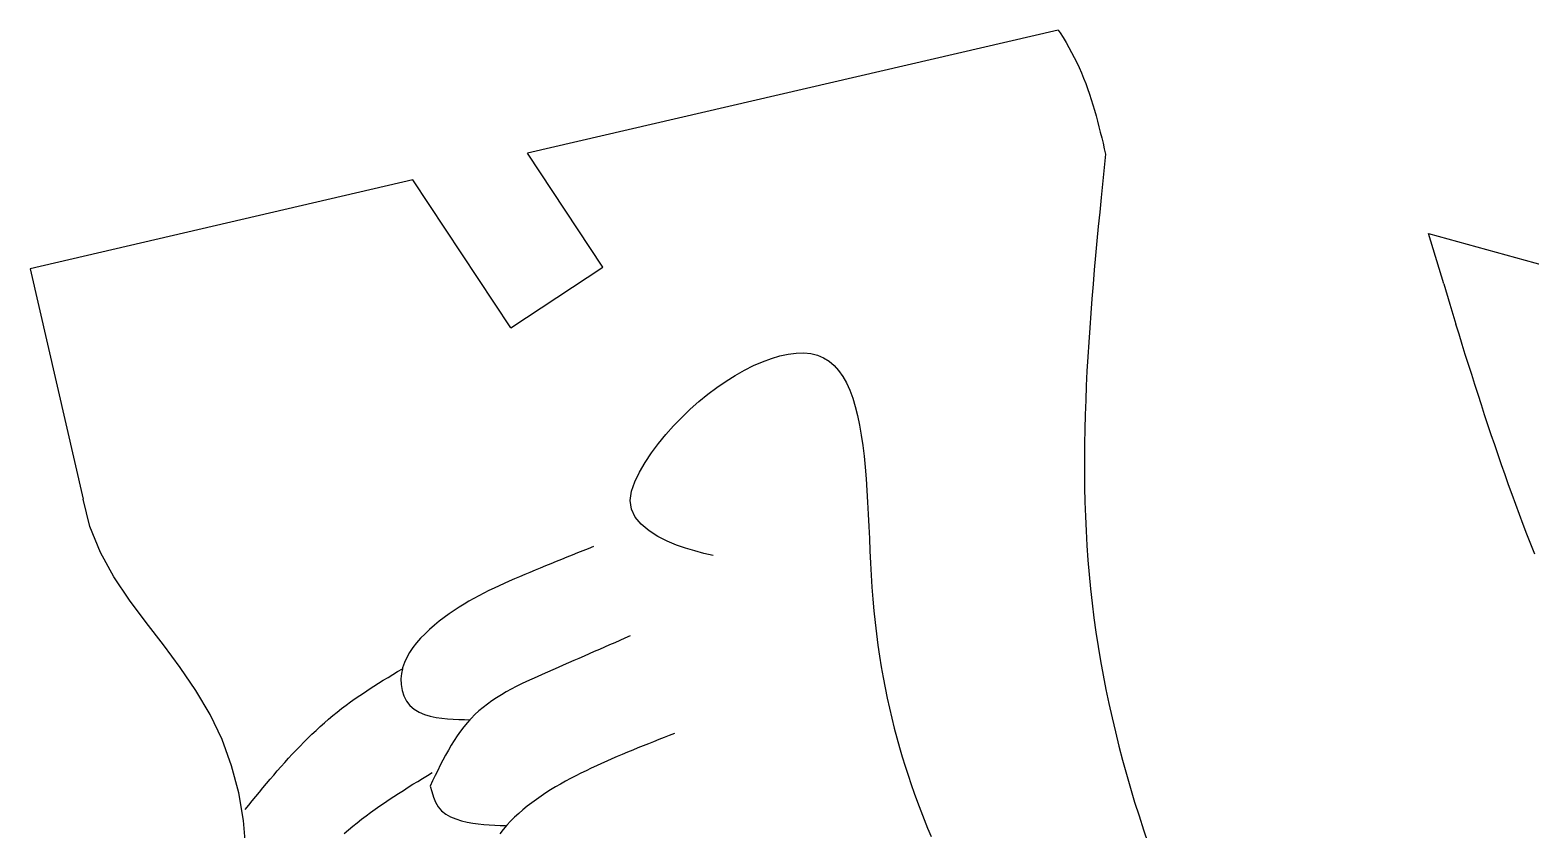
# Model space of a CAD drawing. Extents: x -3475 to 3475, y -2114 to 2114.
# Drawn here: x 47.9 to 441, y 939.3 to 1148.8 of the extents above; entities that cross this region are included whole.
import ezdxf

# ---------------------------------------------------------------- set-up
doc = ezdxf.new("R2010")
doc.units = 0
doc.header["$MEASUREMENT"] = 0
doc.layers.get('0').update_dxf_attribs({"linetype": 'CONTINUOUS'})

msp = doc.modelspace()

# ---------------------------------------------------------------- linework, layer by layer
for p, q in [((317.24, 1148.83), (178.21, 1116.54)), ((317.24, 1148.83), (317.7, 1148.12)), ((317.7, 1148.12), (318.5, 1146.86)), ((318.5, 1146.86), (319.26, 1145.58)), ((319.26, 1145.58), (320, 1144.28)), ((320, 1144.28), (320.72, 1142.97)), ((320.72, 1142.97), (321.4, 1141.65)), ((321.4, 1141.65), (322.06, 1140.32)), ((322.06, 1140.32), (322.69, 1138.97)), ((322.69, 1138.97), (323.29, 1137.61)), ((323.29, 1137.61), (323.87, 1136.24)), ((323.87, 1136.24), (324.41, 1134.86)), ((324.41, 1134.86), (324.93, 1133.47)), ((324.93, 1133.47), (325.41, 1132.06)), ((325.41, 1132.06), (325.88, 1130.66)), ((325.88, 1130.66), (326.32, 1129.24)), ((326.32, 1129.24), (326.74, 1127.82)), ((326.74, 1127.82), (327.14, 1126.39)), ((327.14, 1126.39), (327.52, 1124.95)), ((327.52, 1124.95), (327.89, 1123.51)), ((327.89, 1123.51), (328.25, 1122.07)), ((328.25, 1122.07), (328.61, 1120.62)), ((328.61, 1120.62), (328.95, 1119.17)), ((197.95, 1086.72), (178.21, 1116.54)), ((328.95, 1119.17), (329.29, 1117.72)), ((329.29, 1117.72), (329.63, 1116.27)), ((329.63, 1116.27), (328.47, 1104.93)), ((148.23, 1109.57), (47.94, 1086.28)), ((173.89, 1070.79), (148.23, 1109.57)), ((328.47, 1104.93), (328.09, 1101.14)), ((328.09, 1101.14), (327.72, 1097.36)), ((327.72, 1097.36), (327.36, 1093.58)), ((327.36, 1093.58), (327.01, 1089.79)), ((414.19, 1095.54), (818.87, 983.31)), ((418.17, 1082.32), (414.19, 1095.54)), ((327.01, 1089.79), (326.67, 1086)), ((47.94, 1086.28), (61.89, 1025.9)), ((173.89, 1070.79), (197.95, 1086.72)), ((326.67, 1086), (326.34, 1082.22)), ((326.34, 1082.22), (326.03, 1078.43)), ((418.17, 1082.32), (419.77, 1077.04)), ((326.03, 1078.43), (325.73, 1074.64)), ((325.73, 1074.64), (325.46, 1070.84)), ((419.77, 1077.04), (421.39, 1071.76)), ((325.46, 1070.84), (325.2, 1067.05)), ((422.2, 1069.12), (421.39, 1071.76)), ((325.2, 1067.05), (324.96, 1063.25)), ((423.02, 1066.48), (422.2, 1069.12)), ((423.84, 1063.85), (423.02, 1066.48)), ((237.42, 1060.92), (239.78, 1061.95)), ((239.78, 1061.95), (242.09, 1062.81)), ((242.09, 1062.81), (244.33, 1063.47)), ((244.33, 1063.47), (246.51, 1063.94)), ((246.51, 1063.94), (248.59, 1064.2)), ((248.59, 1064.2), (250.57, 1064.24)), ((250.57, 1064.24), (252.44, 1064.06)), ((252.44, 1064.06), (254.17, 1063.64)), ((254.17, 1063.64), (255.76, 1062.98)), ((255.76, 1062.98), (257.21, 1062.09)), ((257.21, 1062.09), (258.53, 1060.97)), ((324.96, 1063.25), (324.75, 1059.45)), ((424.67, 1061.21), (423.84, 1063.85)), ((230.22, 1056.85), (232.63, 1058.36)), ((232.63, 1058.36), (235.04, 1059.72)), ((235.04, 1059.72), (237.42, 1060.92)), ((258.53, 1060.97), (259.72, 1059.64)), ((259.72, 1059.64), (260.8, 1058.11)), ((260.8, 1058.11), (261.77, 1056.39)), ((324.75, 1059.45), (324.57, 1055.65)), ((425.5, 1058.58), (424.67, 1061.21)), ((426.34, 1055.94), (425.5, 1058.58)), ((225.45, 1053.41), (227.82, 1055.19)), ((227.82, 1055.19), (230.22, 1056.85)), ((261.77, 1056.39), (262.63, 1054.5)), ((262.63, 1054.5), (263.39, 1052.43)), ((324.57, 1055.65), (324.41, 1051.85)), ((427.19, 1053.31), (426.34, 1055.94)), ((220.83, 1049.48), (223.11, 1051.5)), ((223.11, 1051.5), (225.45, 1053.41)), ((263.39, 1052.43), (264.07, 1050.21)), ((264.07, 1050.21), (264.66, 1047.85)), ((324.41, 1051.85), (324.27, 1048.04)), ((428.04, 1050.68), (427.19, 1053.31)), ((428.9, 1048.06), (428.04, 1050.68)), ((216.47, 1045.15), (218.61, 1047.36)), ((218.61, 1047.36), (220.83, 1049.48)), ((264.66, 1047.85), (265.18, 1045.36)), ((324.27, 1048.04), (324.17, 1044.23)), ((429.77, 1045.43), (428.9, 1048.06)), ((212.5, 1040.48), (214.43, 1042.85)), ((214.43, 1042.85), (216.47, 1045.15)), ((265.18, 1045.36), (265.63, 1042.74)), ((265.63, 1042.74), (266.02, 1040.02)), ((324.17, 1044.23), (324.11, 1040.43)), ((430.65, 1042.81), (429.77, 1045.43)), ((431.54, 1040.19), (430.65, 1042.81)), ((209.02, 1035.55), (210.69, 1038.04)), ((210.69, 1038.04), (212.5, 1040.48)), ((266.02, 1040.02), (266.36, 1037.19)), ((324.11, 1040.43), (324.07, 1036.62)), ((432.43, 1037.57), (431.54, 1040.19)), ((207.53, 1033.02), (209.02, 1035.55)), ((266.36, 1037.19), (266.64, 1034.28)), ((266.64, 1034.28), (266.89, 1031.3)), ((324.07, 1036.62), (324.08, 1032.81)), ((433.34, 1034.96), (432.43, 1037.57)), ((434.26, 1032.34), (433.34, 1034.96)), ((205.47, 1028), (206.31, 1030.49)), ((206.31, 1030.49), (207.53, 1033.02)), ((266.89, 1031.3), (267.1, 1028.24)), ((324.08, 1032.81), (324.12, 1029)), ((435.18, 1029.73), (434.26, 1032.34)), ((205.15, 1025.61), (205.47, 1028)), ((267.1, 1028.24), (267.29, 1025.14)), ((324.12, 1029), (324.2, 1025.2)), ((436.12, 1027.13), (435.18, 1029.73)), ((437.07, 1024.52), (436.12, 1027.13)), ((63.63, 1018.75), (61.89, 1025.9)), ((205.44, 1023.34), (205.15, 1025.61)), ((206.43, 1021.25), (205.44, 1023.34)), ((267.29, 1025.14), (267.46, 1021.99)), ((324.2, 1025.2), (324.33, 1021.4)), ((438.03, 1021.92), (437.07, 1024.52)), ((66.38, 1011.96), (63.63, 1018.75)), ((208.04, 1019.35), (206.43, 1021.25)), ((210.08, 1017.66), (208.04, 1019.35)), ((267.46, 1021.99), (267.61, 1018.81)), ((267.61, 1018.81), (267.76, 1015.62)), ((324.33, 1021.4), (324.5, 1017.6)), ((439, 1019.32), (438.03, 1021.92)), ((439.99, 1016.73), (439, 1019.32)), ((212.39, 1016.19), (210.08, 1017.66)), ((214.81, 1014.94), (212.39, 1016.19)), ((217.23, 1013.92), (214.81, 1014.94)), ((267.76, 1015.62), (267.92, 1012.41)), ((324.5, 1017.6), (324.71, 1013.8)), ((440.99, 1014.14), (439.99, 1016.73)), ((69.91, 1005.58), (66.38, 1011.96)), ((188.52, 1010.72), (187.12, 1010.16)), ((189.91, 1011.28), (188.52, 1010.72)), ((191.31, 1011.84), (189.91, 1011.28)), ((192.71, 1012.4), (191.31, 1011.84)), ((194.11, 1012.95), (192.71, 1012.4)), ((195.51, 1013.51), (194.11, 1012.95)), ((219.64, 1013.07), (217.23, 1013.92)), ((222.04, 1012.36), (219.64, 1013.07)), ((224.44, 1011.73), (222.04, 1012.36)), ((226.84, 1011.15), (224.44, 1011.73)), ((267.92, 1012.41), (268.08, 1009.21)), ((324.71, 1013.8), (324.98, 1010)), ((442, 1011.55), (440.99, 1014.14)), ((178.85, 1006.76), (177.49, 1006.19)), ((180.22, 1007.33), (178.85, 1006.76)), ((181.59, 1007.9), (180.22, 1007.33)), ((182.97, 1008.47), (181.59, 1007.9)), ((184.35, 1009.03), (182.97, 1008.47)), ((185.73, 1009.6), (184.35, 1009.03)), ((187.12, 1010.16), (185.73, 1009.6)), ((268.08, 1009.21), (268.25, 1006.02)), ((324.98, 1010), (325.29, 1006.21)), ((73.99, 999.52), (69.91, 1005.58)), ((169.46, 1002.63), (168.14, 1001.99)), ((170.78, 1003.25), (169.46, 1002.63)), ((172.11, 1003.86), (170.78, 1003.25)), ((173.45, 1004.45), (172.11, 1003.86)), ((174.79, 1005.04), (173.45, 1004.45)), ((176.14, 1005.61), (174.79, 1005.04)), ((177.49, 1006.19), (176.14, 1005.61)), ((268.25, 1006.02), (268.45, 1002.86)), ((268.45, 1002.86), (268.69, 999.73)), ((325.29, 1006.21), (325.66, 1002.43)), ((325.66, 1002.43), (326.08, 998.65)), ((78.4, 993.63), (73.99, 999.52)), ((162.9, 999.2), (161.6, 998.42)), ((164.21, 999.94), (162.9, 999.2)), ((165.52, 1000.65), (164.21, 999.94)), ((166.83, 1001.33), (165.52, 1000.65)), ((168.14, 1001.99), (166.83, 1001.33)), ((268.69, 999.73), (268.95, 996.65)), ((326.08, 998.65), (326.55, 994.87)), ((156.4, 994.93), (155.11, 993.94)), ((157.7, 995.87), (156.4, 994.93)), ((159, 996.76), (157.7, 995.87)), ((160.3, 997.61), (159, 996.76)), ((161.6, 998.42), (160.3, 997.61)), ((268.95, 996.65), (269.26, 993.63)), ((326.55, 994.87), (327.08, 991.1)), ((82.88, 987.78), (78.4, 993.63)), ((151.39, 990.7), (150.25, 989.54)), ((152.58, 991.83), (151.39, 990.7)), ((153.83, 992.91), (152.58, 991.83)), ((155.11, 993.94), (153.83, 992.91)), ((269.26, 993.63), (269.61, 990.65)), ((269.61, 990.65), (269.99, 987.73)), ((327.08, 991.1), (327.66, 987.34)), ((87.26, 981.88), (82.88, 987.78)), ((148.22, 987.09), (147.35, 985.8)), ((149.19, 988.33), (148.22, 987.09)), ((150.25, 989.54), (149.19, 988.33)), ((198.4, 987.17), (197.06, 986.58)), ((199.74, 987.76), (198.4, 987.17)), ((201.08, 988.34), (199.74, 987.76)), ((202.41, 988.93), (201.08, 988.34)), ((203.75, 989.51), (202.41, 988.93)), ((205.08, 990.1), (203.75, 989.51)), ((269.99, 987.73), (270.41, 984.85)), ((327.66, 987.34), (328.29, 983.59)), ((145.98, 983.12), (145.51, 981.73)), ((146.6, 984.48), (145.98, 983.12)), ((147.35, 985.8), (146.6, 984.48)), ((188.97, 983.03), (187.61, 982.44)), ((190.33, 983.63), (188.97, 983.03)), ((191.68, 984.22), (190.33, 983.63)), ((193.03, 984.81), (191.68, 984.22)), ((194.38, 985.4), (193.03, 984.81)), ((195.72, 985.99), (194.38, 985.4)), ((197.06, 986.58), (195.72, 985.99)), ((270.41, 984.85), (270.87, 982.02)), ((328.29, 983.59), (328.97, 979.84)), ((91.37, 975.83), (87.26, 981.88)), ((140.45, 978.48), (141.7, 979.24)), ((141.7, 979.24), (142.96, 980)), ((142.96, 980), (144.22, 980.76)), ((144.22, 980.76), (145.46, 981.51)), ((145.2, 980.3), (145.06, 978.84)), ((145.06, 978.84), (145.12, 977.35)), ((145.46, 981.51), (145.2, 980.3)), ((145.51, 981.73), (145.46, 981.51)), ((179.36, 978.81), (178, 978.17)), ((180.74, 979.43), (179.36, 978.81)), ((182.11, 980.04), (180.74, 979.43)), ((183.49, 980.64), (182.11, 980.04)), ((184.87, 981.24), (183.49, 980.64)), ((186.24, 981.84), (184.87, 981.24)), ((187.61, 982.44), (186.24, 981.84)), ((270.87, 982.02), (271.36, 979.24)), ((271.36, 979.24), (271.88, 976.5)), ((328.97, 979.84), (329.7, 976.1)), ((95.08, 969.56), (91.37, 975.83)), ((134.29, 974.51), (135.51, 975.33)), ((135.51, 975.33), (136.73, 976.13)), ((136.73, 976.13), (137.97, 976.92)), ((137.97, 976.92), (139.21, 977.71)), ((139.21, 977.71), (140.45, 978.48)), ((145.12, 977.35), (145.38, 975.85)), ((145.38, 975.85), (145.85, 974.39)), ((172.67, 975.45), (171.4, 974.7)), ((173.97, 976.16), (172.67, 975.45)), ((175.3, 976.85), (173.97, 976.16)), ((176.64, 977.52), (175.3, 976.85)), ((178, 978.17), (176.64, 977.52)), ((271.88, 976.5), (272.44, 973.81)), ((329.7, 976.1), (330.48, 972.37)), ((128.4, 970.17), (129.55, 971.08)), ((129.55, 971.08), (130.72, 971.97)), ((130.72, 971.97), (131.9, 972.83)), ((131.9, 972.83), (133.09, 973.68)), ((133.09, 973.68), (134.29, 974.51)), ((145.85, 974.39), (146.53, 973.04)), ((146.53, 973.04), (147.44, 971.87)), ((147.44, 971.87), (148.56, 970.91)), ((166.61, 971.39), (165.5, 970.46)), ((167.75, 972.27), (166.61, 971.39)), ((168.93, 973.12), (167.75, 972.27)), ((170.15, 973.93), (168.93, 973.12)), ((171.4, 974.7), (170.15, 973.93)), ((272.44, 973.81), (273.02, 971.15)), ((273.02, 971.15), (273.64, 968.54)), ((330.48, 972.37), (331.31, 968.66)), ((98.23, 962.97), (95.08, 969.56)), ((123.94, 966.37), (125.04, 967.34)), ((125.04, 967.34), (126.15, 968.3)), ((126.15, 968.3), (127.27, 969.25)), ((127.27, 969.25), (128.4, 970.17)), ((148.56, 970.91), (149.85, 970.15)), ((149.85, 970.15), (151.27, 969.56)), ((151.27, 969.56), (152.76, 969.11)), ((152.76, 969.11), (154.28, 968.78)), ((154.28, 968.78), (155.79, 968.54)), ((155.79, 968.54), (157.29, 968.37)), ((157.29, 968.37), (158.78, 968.27)), ((158.78, 968.27), (160.27, 968.21)), ((160.27, 968.21), (161.75, 968.18)), ((162.48, 967.4), (161.57, 966.28)), ((161.75, 968.18), (163.17, 968.17)), ((163.17, 968.17), (162.48, 967.4)), ((163.44, 968.46), (163.17, 968.17)), ((163.17, 968.17), (163.22, 968.17)), ((164.45, 969.49), (163.44, 968.46)), ((165.5, 970.46), (164.45, 969.49)), ((273.64, 968.54), (274.29, 965.96)), ((331.31, 968.66), (332.19, 964.95)), ((119.69, 962.32), (120.73, 963.35)), ((120.73, 963.35), (121.79, 964.37)), ((121.79, 964.37), (122.86, 965.37)), ((122.86, 965.37), (123.94, 966.37)), ((159.85, 963.95), (159.04, 962.72)), ((160.69, 965.13), (159.85, 963.95)), ((161.57, 966.28), (160.69, 965.13)), ((213.98, 963.49), (212.61, 962.95)), ((215.35, 964.03), (213.98, 963.49)), ((216.72, 964.56), (215.35, 964.03)), ((274.29, 965.96), (274.96, 963.42)), ((274.96, 963.42), (275.66, 960.92)), ((332.19, 964.95), (333.11, 961.25)), ((100.74, 956.09), (98.23, 962.97)), ((115.64, 958.07), (116.63, 959.14)), ((116.63, 959.14), (117.64, 960.21)), ((117.64, 960.21), (118.66, 961.27)), ((118.66, 961.27), (119.69, 962.32)), ((157.52, 960.2), (156.79, 958.89)), ((158.27, 961.47), (157.52, 960.2)), ((159.04, 962.72), (158.27, 961.47)), ((204.42, 959.64), (203.06, 959.07)), ((205.78, 960.21), (204.42, 959.64)), ((207.15, 960.77), (205.78, 960.21)), ((208.51, 961.32), (207.15, 960.77)), ((209.88, 961.87), (208.51, 961.32)), ((211.25, 962.41), (209.88, 961.87)), ((212.61, 962.95), (211.25, 962.41)), ((275.66, 960.92), (276.39, 958.45)), ((333.11, 961.25), (334.08, 957.57)), ((102.61, 948.98), (100.74, 956.09)), ((112.71, 954.78), (113.68, 955.88)), ((113.68, 955.88), (114.65, 956.98)), ((114.65, 956.98), (115.64, 958.07)), ((155.4, 956.24), (154.72, 954.89)), ((156.08, 957.57), (155.4, 956.24)), ((156.79, 958.89), (156.08, 957.57)), ((194.91, 955.43), (193.56, 954.78)), ((196.26, 956.06), (194.91, 955.43)), ((197.62, 956.69), (196.26, 956.06)), ((198.98, 957.3), (197.62, 956.69)), ((200.33, 957.9), (198.98, 957.3)), ((201.69, 958.49), (200.33, 957.9)), ((203.06, 959.07), (201.69, 958.49)), ((276.39, 958.45), (277.14, 956.01)), ((277.14, 956.01), (277.92, 953.61)), ((334.08, 957.57), (335.09, 953.9)), ((108.93, 950.31), (109.87, 951.43)), ((109.87, 951.43), (110.81, 952.55)), ((110.81, 952.55), (111.76, 953.67)), ((111.76, 953.67), (112.71, 954.78)), ((148.23, 951.24), (149.5, 952.02)), ((149.5, 952.02), (150.76, 952.79)), ((150.76, 952.79), (152.03, 953.57)), ((152.03, 953.57), (153.3, 954.34)), ((153.39, 952.16), (152.74, 950.79)), ((154.05, 953.53), (153.39, 952.16)), ((154.72, 954.89), (154.05, 953.53)), ((186.88, 951.3), (185.58, 950.54)), ((188.2, 952.03), (186.88, 951.3)), ((189.53, 952.74), (188.2, 952.03)), ((190.86, 953.44), (189.53, 952.74)), ((192.21, 954.12), (190.86, 953.44)), ((193.56, 954.78), (192.21, 954.12)), ((277.92, 953.61), (278.71, 951.23)), ((335.09, 953.9), (336.14, 950.24)), ((103.82, 941.74), (102.61, 948.98)), ((106.15, 946.91), (107.07, 948.04)), ((107.07, 948.04), (108, 949.18)), ((108, 949.18), (108.93, 950.31)), ((141.99, 947.25), (143.22, 948.06)), ((143.22, 948.06), (144.47, 948.87)), ((144.47, 948.87), (145.72, 949.66)), ((145.72, 949.66), (146.97, 950.45)), ((146.97, 950.45), (148.23, 951.24)), ((152.74, 950.79), (153.14, 949.33)), ((153.14, 949.33), (153.59, 947.91)), ((153.59, 947.91), (154.14, 946.57)), ((181.77, 948.15), (180.55, 947.3)), ((183.02, 948.97), (181.77, 948.15)), ((184.29, 949.77), (183.02, 948.97)), ((185.58, 950.54), (184.29, 949.77)), ((278.71, 951.23), (279.53, 948.89)), ((279.53, 948.89), (280.37, 946.57)), ((336.14, 950.24), (337.24, 946.59)), ((104.3, 944.63), (105.22, 945.77)), ((105.22, 945.77), (106.15, 946.91)), ((135.94, 942.99), (137.13, 943.87)), ((137.13, 943.87), (138.33, 944.74)), ((138.33, 944.74), (139.54, 945.59)), ((139.54, 945.59), (140.76, 946.42)), ((140.76, 946.42), (141.99, 947.25)), ((154.14, 946.57), (154.84, 945.36)), ((154.84, 945.36), (155.74, 944.32)), ((155.74, 944.32), (156.84, 943.45)), ((156.84, 943.45), (158.09, 942.73)), ((175.93, 943.63), (174.85, 942.63)), ((177.04, 944.59), (175.93, 943.63)), ((178.18, 945.52), (177.04, 944.59)), ((179.35, 946.42), (178.18, 945.52)), ((180.55, 947.3), (179.35, 946.42)), ((280.37, 946.57), (281.23, 944.27)), ((281.23, 944.27), (282.11, 942)), ((337.24, 946.59), (338.38, 942.96)), ((104.43, 934.43), (103.82, 941.74)), ((131.31, 939.3), (132.45, 940.25)), ((132.45, 940.25), (133.6, 941.18)), ((133.6, 941.18), (134.76, 942.1)), ((134.76, 942.1), (135.94, 942.99)), ((158.09, 942.73), (159.46, 942.16)), ((159.46, 942.16), (160.91, 941.7)), ((160.91, 941.7), (162.39, 941.34)), ((162.39, 941.34), (163.87, 941.07)), ((163.87, 941.07), (165.33, 940.86)), ((165.33, 940.86), (166.78, 940.71)), ((166.78, 940.71), (168.21, 940.6)), ((168.21, 940.6), (169.64, 940.53)), ((169.64, 940.53), (171.06, 940.48)), ((171.06, 940.48), (172.47, 940.44)), ((172.82, 940.54), (171.86, 939.44)), ((173.81, 941.6), (172.82, 940.54)), ((174.85, 942.63), (173.81, 941.6)), ((282.11, 942), (283.01, 939.76)), ((283.01, 939.76), (283.92, 937.53)), ((338.38, 942.96), (339.55, 939.35)), ((130.19, 938.34), (131.31, 939.3)), ((171.86, 939.44), (170.94, 938.31)), ((339.55, 939.35), (340.77, 935.74))]:
    msp.add_line(p, q)

doc.saveas('drawing.dxf')
